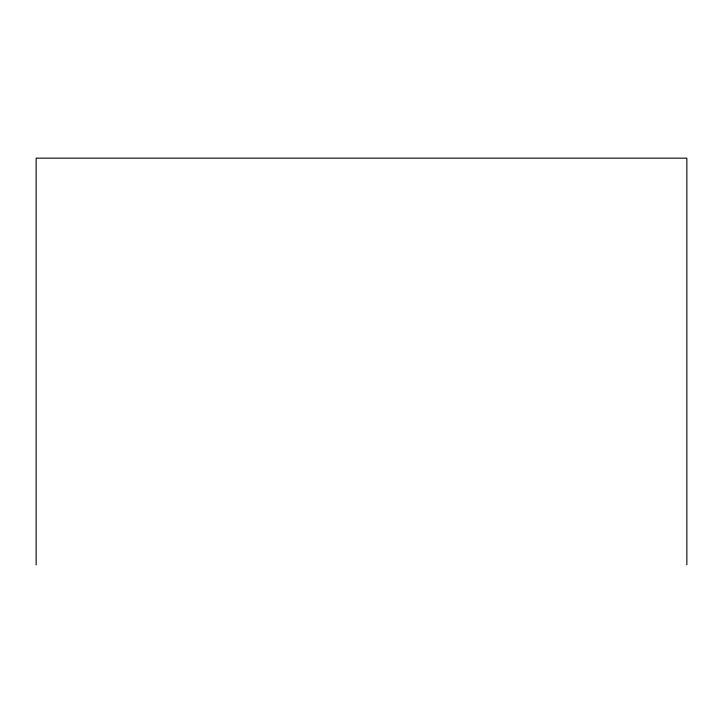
<?xml version="1.0" encoding="UTF-8"?>
<svg xmlns="http://www.w3.org/2000/svg" width="723" height="723" viewBox="0 0 723 723"><rect width="100%" height="100%" fill="white"/><g stroke="black" fill="none" stroke-linecap="round" stroke-linejoin="round"><path stroke-width="1.08" d="M686.85 564.844L686.85 158.156L36.15 158.156L36.15 564.844"/></g></svg>
